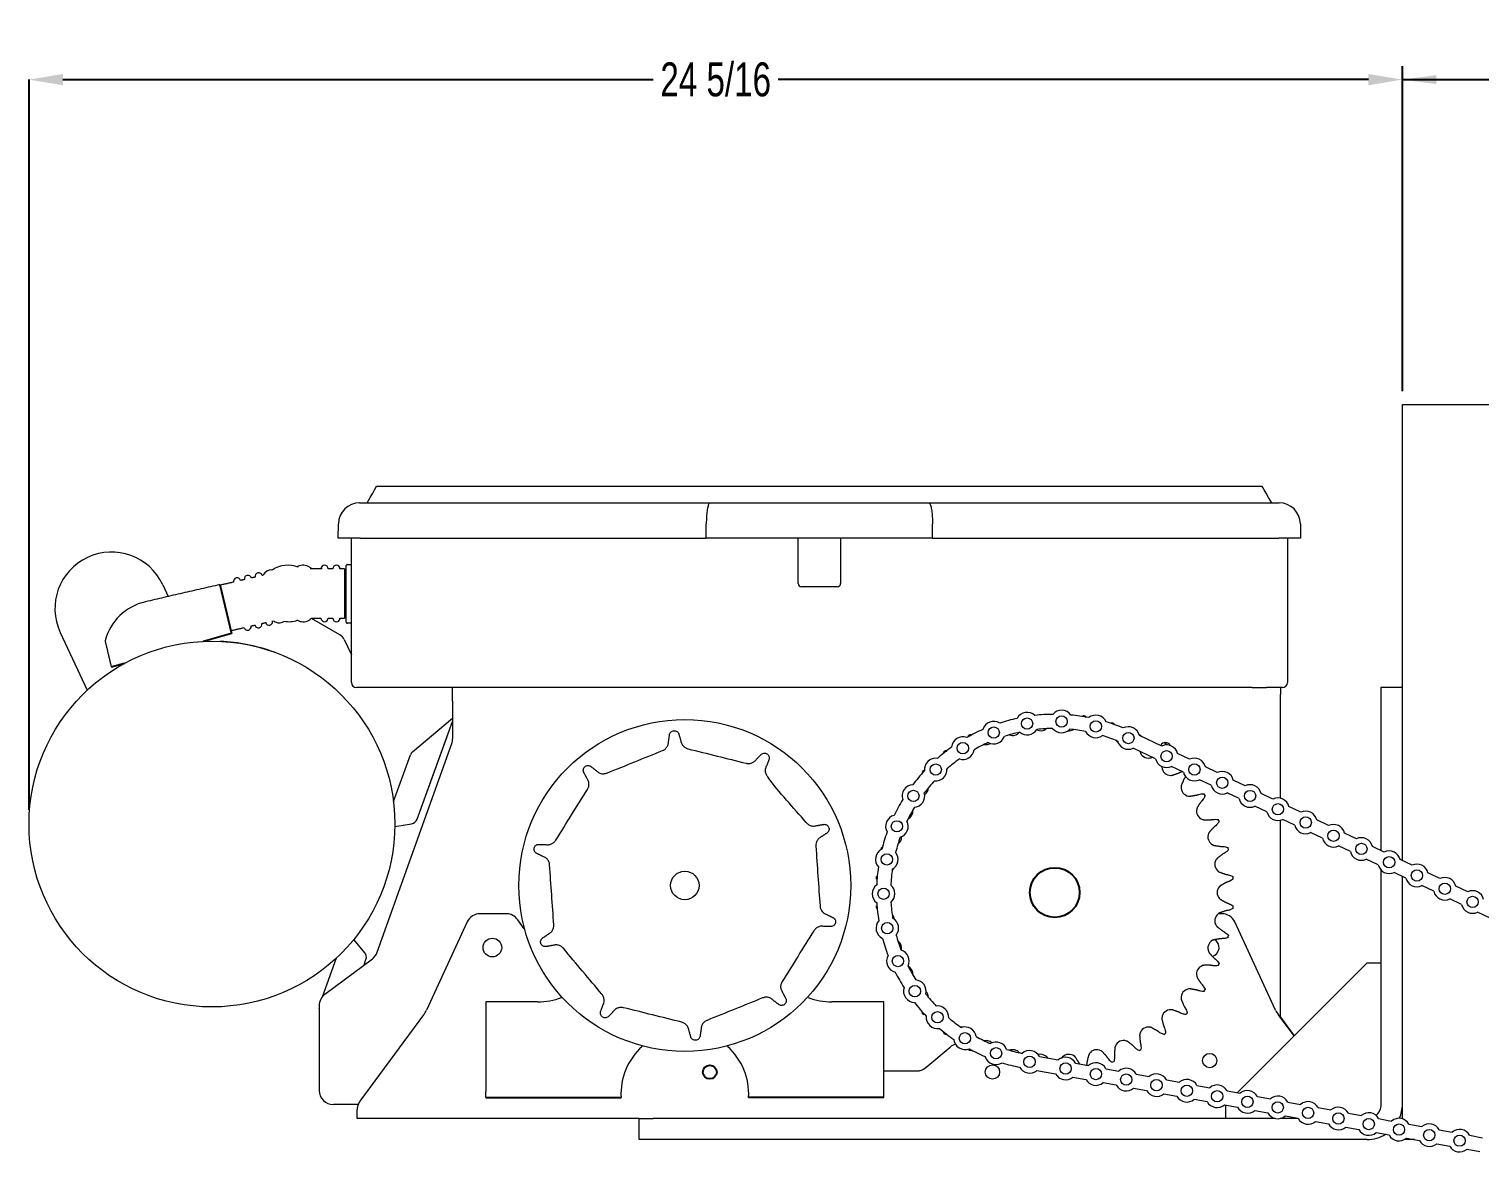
# Model space of a CAD drawing. Header units: inches. Extents: x 1.9 to 22.3, y 10.8 to 20.9.
# Drawn here: x 10.9 to 17.32, y 15.95 to 20.92 of the extents above; entities that cross this region are included whole.
import ezdxf

# ---------------------------------------------------------------- set-up
doc = ezdxf.new("R2010")
doc.units = ezdxf.units.IN
doc.header["$MEASUREMENT"] = 0
doc.header["$PDSIZE"] = -1
doc.layers.add('DIM', color=1, linetype='Continuous')
doc.layers.add('SLD-0', color=7, linetype='Continuous', lineweight=15)
doc.styles.add('SLDTEXTSTYLE0', font='ARIAL.TTF', dxfattribs={"width": 0.7})
doc.dimstyles.new('SLDDIMSTYLE0', dxfattribs={"dimtxt": 0.15, "dimasz": 0.15, "dimexe": 0, "dimexo": 0.0625, "dimgap": 0.0375, "dimtad": 0, "dimtih": 1, "dimtoh": 1, "dimdec": 3, "dimlfac": 4, "dimrnd": 1e-09, "dimzin": 12, "dimdsep": 46, "dimtxsty": 'SLDTEXTSTYLE0', "dimsah": 1, "dimcen": 0.09, "dimadec": 0, "dimazin": 0, "dimtfac": 1, "dimtdec": 3, "dimtofl": 0, "dimtmove": 0, "dimatfit": 3, "dimfxl": 0, "dimtolj": 1, "dimtzin": 12, "dimarcsym": 0})
doc.dimstyles.new('SLDDIMSTYLE1', dxfattribs={"dimtxt": 0.15, "dimasz": 0.15, "dimexe": 0, "dimexo": 0.0625, "dimgap": 0.0375, "dimtad": 0, "dimtih": 1, "dimtoh": 1, "dimdec": 1, "dimlfac": 4, "dimrnd": 1e-09, "dimzin": 12, "dimdsep": 46, "dimtxsty": 'SLDTEXTSTYLE0', "dimsah": 1, "dimcen": 0.09, "dimadec": 0, "dimazin": 0, "dimtfac": 1, "dimtdec": 1, "dimtofl": 0, "dimtmove": 0, "dimatfit": 3, "dimfxl": 0, "dimtolj": 1, "dimtzin": 12, "dimarcsym": 0})

# ---------------------------------------------------------------- blocks, each defined once
blk = doc.blocks.new('*D7')
at = {"layer": 'DIM'}
for p, q in [((16.9733, 19.3148), (16.9733, 20.7523)), ((18.2858, 19.3773), (18.2858, 20.7523)), ((16.9733, 20.6923), (17.4508, 20.6923)), ((18.2858, 20.6923), (17.8082, 20.6923))]:
    blk.add_line(p, q, dxfattribs=at)
for points in [[(16.9733, 20.6923), (17.1233, 20.6723), (17.1233, 20.7123)], [(18.2858, 20.6923), (18.1358, 20.7123), (18.1358, 20.6723)]]:
    blk.add_solid(points, dxfattribs=at)
at = {"layer": 'DIM', "insert": (17.5133, 20.769), "char_height": 0.15, "attachment_point": 1, "style": 'SLDTEXTSTYLE0'}
blk.add_mtext('"B"', dxfattribs=at)
blk = doc.blocks.new('*D27')
at = {"color": 0, "linetype": 'ByBlock', "lineweight": -2}
for p, q in [((10.9008, 17.4628), (10.9008, 20.6923)), ((11.0508, 20.6923), (13.6604, 20.6923)), ((16.8233, 20.6923), (14.2137, 20.6923)), ((16.9733, 19.3173), (16.9733, 20.6923))]:
    blk.add_line(p, q, dxfattribs=at)
at = {"color": 0, "linetype": 'ByBlock'}
for points in [[(10.9008, 20.6923), (11.0508, 20.7173), (11.0508, 20.6673)], [(16.9733, 20.6923), (16.8233, 20.7173), (16.8233, 20.6673)]]:
    blk.add_solid(points, dxfattribs=at)
at = {"layer": 'DEFPOINTS', "color": 0, "linetype": 'ByBlock'}
for p in [(16.9733, 19.2548), (10.9008, 17.4003)]:
    blk.add_point(p, dxfattribs=at)
at = {"color": 0, "linetype": 'ByBlock', "insert": (13.937, 20.6923), "char_height": 0.15, "attachment_point": 5, "style": 'SLDTEXTSTYLE0'}
blk.add_mtext('24 5/16', dxfattribs=at)

msp = doc.modelspace()

# ---------------------------------------------------------------- linework, layer by layer
at = {"color": 7, "linetype": 'Continuous', "lineweight": 15}
for p, q in [((16.973263, 19.254802), (17.128263, 19.254802)), ((16.973263, 17.238102), (16.973263, 19.254802)), ((17.128263, 19.254802), (18.660763, 19.254802)), ((12.362691, 18.820447), (12.364313, 18.820447)), ((12.364313, 18.820447), (13.911628, 18.820447)), ((13.911628, 18.820447), (14.879499, 18.820447)), ((14.879499, 18.820447), (16.426813, 18.820447)), ((16.426813, 18.820447), (16.428435, 18.820447)), ((12.267835, 18.664197), (12.268955, 18.728334)), ((16.522171, 18.728334), (16.523291, 18.664197)), ((12.364313, 18.664197), (12.267835, 18.664197)), ((12.326238, 18.031002), (12.326238, 18.664197)), ((12.364313, 18.664197), (13.895096, 18.664197)), ((14.896031, 18.664197), (13.895096, 18.664197)), ((14.301813, 18.46444), (14.301813, 18.664197)), ((14.489313, 18.664197), (14.489313, 18.46444)), ((14.896031, 18.664197), (16.426813, 18.664197)), ((16.523291, 18.664197), (16.426813, 18.664197)), ((16.464888, 18.664197), (16.464888, 18.031002)), ((12.303738, 18.293032), (12.303738, 18.543315)), ((12.308738, 18.547938), (12.326238, 18.547938)), ((12.196238, 18.529177), (12.144141, 18.529177)), ((12.296238, 18.529177), (12.296238, 18.310427)), ((11.491815, 18.458675), (11.51616, 18.406468)), ((11.491815, 18.458675), (11.51616, 18.406468)), ((14.474313, 18.44944), (14.316813, 18.44944)), ((12.148346, 18.310427), (12.191767, 18.310697)), ((12.275743, 18.236874), (12.149377, 18.309832)), ((12.326238, 18.288157), (12.308738, 18.288157)), ((11.038662, 18.247366), (11.157886, 17.991688)), ((11.038662, 18.247366), (11.157886, 17.991688)), ((12.294839, 18.216034), (12.326238, 18.1487)), ((12.326238, 18.026002), (12.326238, 18.031002)), ((16.464888, 18.031002), (16.464888, 18.026002)), ((16.308863, 18.003552), (12.348688, 18.003552)), ((12.773863, 17.943652), (12.773863, 18.003552)), ((16.308863, 18.003552), (16.372312, 18.003552)), ((16.442438, 18.003552), (16.372312, 18.003552)), ((16.433863, 18.003552), (16.433863, 17.973652)), ((16.433863, 17.943652), (16.433863, 17.973652)), ((16.879513, 18.004802), (16.973263, 18.004802)), ((16.879513, 17.942302), (16.879513, 18.004802)), ((12.773863, 17.943652), (12.773863, 17.79137)), ((16.433863, 17.514438), (16.433863, 17.943652)), ((16.879513, 17.282754), (16.879513, 17.942302)), ((12.596351, 17.719443), (12.773863, 17.868394)), ((12.616608, 17.421865), (12.773863, 17.85392)), ((12.596351, 17.719443), (12.717342, 17.820967)), ((12.616608, 17.421865), (12.749383, 17.786661)), ((12.773863, 17.79137), (12.773863, 17.776899)), ((15.90892, 17.745035), (15.810238, 17.792036)), ((12.440189, 16.833728), (12.770208, 17.755839)), ((15.882045, 17.688609), (15.783363, 17.735609)), ((16.03193, 17.686447), (15.979397, 17.711468)), ((12.512075, 17.500139), (12.587072, 17.706192)), ((12.512075, 17.500139), (12.587072, 17.706192)), ((16.005055, 17.63002), (15.952522, 17.655041)), ((16.15494, 17.627859), (16.102407, 17.65288)), ((16.128065, 17.571432), (16.075532, 17.596453)), ((16.27795, 17.569271), (16.225417, 17.594292)), ((16.251075, 17.512844), (16.198542, 17.537865)), ((16.400961, 17.510683), (16.348427, 17.535704)), ((16.374085, 17.454256), (16.321552, 17.479277)), ((16.523971, 17.452095), (16.471437, 17.477116)), ((12.518183, 17.388644), (12.592669, 17.401778)), ((12.518183, 17.388644), (12.592669, 17.401778)), ((16.433863, 16.544698), (16.433863, 17.416934)), ((16.497095, 17.395668), (16.444562, 17.420689)), ((16.646981, 17.393506), (16.594447, 17.418527)), ((16.620106, 17.33708), (16.567572, 17.362101)), ((16.769991, 17.334918), (16.717458, 17.359939)), ((16.743116, 17.278492), (16.690582, 17.303513)), ((16.893001, 17.27633), (16.840468, 17.301351)), ((16.866126, 17.219904), (16.813592, 17.244924)), ((16.879513, 16.161052), (16.879513, 17.195911)), ((17.016011, 17.217742), (16.963478, 17.242763)), ((16.989136, 17.161315), (16.936603, 17.186336)), ((16.973263, 16.096804), (16.973263, 17.168875)), ((17.139021, 17.159154), (17.086488, 17.184175)), ((17.112146, 17.102727), (17.059613, 17.127748)), ((17.235156, 17.044139), (17.182623, 17.06916)), ((17.262032, 17.100566), (17.209498, 17.125587)), ((13.01044, 17.003552), (12.895408, 17.003552)), ((16.175543, 17.003552), (16.159966, 17.003552)), ((17.358166, 16.985551), (17.305633, 17.010572)), ((12.838695, 16.967316), (12.658212, 16.577589)), ((13.08948, 16.937138), (13.061637, 16.976901)), ((16.412739, 16.577589), (16.232257, 16.967316)), ((12.385078, 16.831425), (12.336459, 16.889365)), ((12.385078, 16.831425), (12.336459, 16.889365)), ((12.19778, 16.636621), (12.260114, 16.807881)), ((12.19778, 16.636621), (12.260114, 16.807881)), ((12.208863, 16.647302), (12.418844, 16.804788)), ((12.381935, 16.777106), (12.390504, 16.800649)), ((12.381935, 16.777106), (12.390504, 16.800649)), ((16.817013, 16.786052), (16.242851, 16.21189)), ((16.817013, 16.786052), (16.879513, 16.786052)), ((14.876662, 16.641226), (14.872571, 16.640229)), ((14.872984, 16.63972), (14.877004, 16.639595)), ((12.183863, 16.584826), (12.183707, 16.585713)), ((12.183863, 16.584826), (12.183707, 16.585713)), ((12.183863, 16.597302), (12.183863, 16.222302)), ((12.645313, 16.555827), (12.363961, 16.175109)), ((12.920412, 16.613552), (12.920412, 16.248052)), ((13.150412, 16.613552), (12.920412, 16.613552)), ((14.680411, 16.613552), (14.450411, 16.613552)), ((14.680411, 16.248052), (14.680411, 16.613552)), ((16.49412, 16.463159), (16.425638, 16.555827)), ((16.433863, 16.545476), (16.494451, 16.46349)), ((14.865402, 16.323174), (14.97356, 16.41393)), ((15.368938, 16.371937), (15.45131, 16.356851)), ((14.680411, 16.308552), (14.825227, 16.308552)), ((14.840113, 16.312302), (14.840042, 16.310196)), ((15.357016, 16.31058), (15.440051, 16.295374)), ((15.528095, 16.342789), (15.585331, 16.332307)), ((15.662116, 16.318245), (15.719352, 16.307763)), ((12.920412, 16.248052), (12.920412, 16.218052)), ((14.680411, 16.218052), (14.680411, 16.248052)), ((15.516837, 16.281311), (15.574072, 16.270829)), ((15.650858, 16.256767), (15.708093, 16.246285)), ((15.784879, 16.232223), (15.842114, 16.221741)), ((15.796137, 16.2937), (15.853373, 16.283218)), ((15.930158, 16.269156), (15.987394, 16.258674)), ((16.06418, 16.244612), (16.121415, 16.23413)), ((12.920412, 16.191052), (12.920412, 16.218052)), ((14.680411, 16.191052), (14.680411, 16.218052)), ((15.918899, 16.207678), (15.976135, 16.197196)), ((16.052921, 16.183134), (16.110156, 16.172652)), ((16.198201, 16.220067), (16.255436, 16.209585)), ((16.332222, 16.195523), (16.389457, 16.185041)), ((16.466243, 16.170979), (16.523478, 16.160497)), ((12.355665, 16.159802), (12.246363, 16.159802)), ((12.351725, 16.098552), (12.351725, 16.137964)), ((16.186942, 16.15859), (16.244177, 16.148108)), ((16.192013, 16.098552), (16.192013, 16.157661)), ((16.320963, 16.134045), (16.378198, 16.123563)), ((16.454984, 16.109501), (16.512219, 16.099019)), ((16.600264, 16.146434), (16.657499, 16.135952)), ((16.734285, 16.12189), (16.79152, 16.111408)), ((13.598263, 16.098552), (12.351725, 16.098552)), ((13.598263, 16.004802), (13.598263, 16.098552)), ((13.598263, 16.098552), (13.660763, 16.098552)), ((16.410975, 16.098552), (13.660763, 16.098552)), ((16.512474, 16.098552), (16.433466, 16.098552)), ((16.589005, 16.084957), (16.64624, 16.074475)), ((16.723026, 16.060413), (16.780261, 16.049931)), ((16.868306, 16.097346), (16.925541, 16.086864)), ((17.002327, 16.072801), (17.059563, 16.062319)), ((17.136348, 16.048257), (17.193584, 16.037775)), ((13.660763, 16.004802), (13.598263, 16.004802)), ((16.817013, 16.004802), (13.660763, 16.004802)), ((16.857047, 16.035868), (16.914282, 16.025386)), ((17.02668, 16.004802), (16.981505, 16.004802)), ((16.991068, 16.011324), (17.048304, 16.000842)), ((17.125089, 15.98678), (17.182325, 15.976298)), ((17.270369, 16.023713), (17.327605, 16.013231)), ((17.25911, 15.962235), (17.316346, 15.951753))]:
    msp.add_line(p, q, dxfattribs=at)
for p, q in [((11.744191, 18.459113), (11.796022, 18.242727)), ((11.796022, 18.242727), (11.67224, 18.208155)), ((11.322765, 18.110546), (11.264516, 18.094277)), ((12.920412, 16.191052), (13.51831, 16.191052)), ((14.680411, 16.191052), (14.082513, 16.191052))]:
    msp.add_line(p, q)
at = {"color": 7, "linetype": 'Continuous', "lineweight": 15, "flags": 128}
for points in [[(12.395563, 18.820447), (12.409497, 18.844582), (12.420657, 18.863912), (12.429036, 18.878423), (12.434624, 18.888104), (12.43742, 18.892945), (12.437769, 18.893551)], [(16.395563, 18.820447), (16.381629, 18.844582), (16.370469, 18.863912), (16.362091, 18.878423), (16.356502, 18.888104), (16.353706, 18.892945), (16.353357, 18.893551)], [(11.934721, 18.50001), (11.934206, 18.499891), (11.931277, 18.499215)], [(11.976317, 18.523417), (11.974562, 18.523657), (11.963024, 18.522577), (11.95268, 18.518465), (11.943792, 18.511823), (11.936241, 18.502807), (11.934721, 18.50001)], [(11.981169, 18.298826), (11.989499, 18.294072), (12.00039, 18.290717), (12.011074, 18.290152), (12.022168, 18.292637), (12.030017, 18.29691)], [(15.933977, 17.749932), (15.928958, 17.753731), (15.9203, 17.760142)], [(14.959768, 17.640264), (14.961074, 17.644337), (14.961501, 17.646155)], [(13.022525, 17.002483), (13.018497, 17.003103), (13.011015, 17.003552)], [(15.028845, 16.50193), (15.022432, 16.50251), (15.020566, 16.502478)]]:
    msp.add_lwpolyline(points, dxfattribs=at)
at = {"color": 7, "linetype": 'Continuous', "lineweight": 15}
for centre, radius in [((13.800412, 17.128552), 0.733708), ((15.313844, 17.84421), 0.025), ((15.466373, 17.853547), 0.025), ((15.617668, 17.832053), 0.025), ((15.1663, 17.804425), 0.025), ((15.761562, 17.780606), 0.025), ((15.029755, 17.735812), 0.025), ((15.930721, 17.700038), 0.025), ((14.909776, 17.641169), 0.025), ((16.053731, 17.64145), 0.025), ((16.176741, 17.582862), 0.025), ((14.811255, 17.524354), 0.025), ((16.299751, 17.524274), 0.025), ((16.422761, 17.465686), 0.025), ((14.738206, 17.39013), 0.025), ((16.545771, 17.407098), 0.025), ((16.668782, 17.34851), 0.025), ((14.69361, 17.243968), 0.025), ((16.791792, 17.289921), 0.025), ((16.914802, 17.231333), 0.025), ((17.037812, 17.172745), 0.025), ((13.800412, 17.128552), 0.063), ((17.160822, 17.114157), 0.025), ((14.679283, 17.091827), 0.025), ((17.283832, 17.055569), 0.025), ((14.69581, 16.939909), 0.025), ((12.949538, 16.853877), 0.04125), ((14.742516, 16.794407), 0.025), ((14.817499, 16.661254), 0.025), ((14.9177, 16.545877), 0.025), ((15.039036, 16.452979), 0.025), ((15.176559, 16.386349), 0.025), ((15.324664, 16.348703), 0.025), ((16.121363, 16.354302), 0.031562), ((15.160763, 16.303552), 0.031563), ((15.484073, 16.319081), 0.025), ((15.618094, 16.294537), 0.025), ((15.752115, 16.269993), 0.025), ((15.886136, 16.245448), 0.025), ((16.020157, 16.220904), 0.025), ((16.154178, 16.19636), 0.025), ((16.288199, 16.171815), 0.025), ((16.422221, 16.147271), 0.025), ((16.556242, 16.122727), 0.025), ((16.690263, 16.098182), 0.025), ((16.824284, 16.073638), 0.025), ((16.958305, 16.049094), 0.025), ((17.092326, 16.02455), 0.025), ((17.226347, 16.000005), 0.025)]:
    msp.add_circle(centre, radius, dxfattribs=at)
for centre, radius in [((15.436113, 17.097302), 0.109875), ((13.910763, 16.303552), 0.030554)]:
    msp.add_circle(centre, radius)
for centre, radius, start, end in [((12.362691, 18.726697), 0.09375, 90, 179), ((16.428435, 18.726697), 0.09375, 1, 90), ((11.265238, 18.35302), 0.25, 25, 205), ((11.265238, 18.35302), 0.25, 25, 205), ((12.046238, 18.419802), 0.125, 68.6805332, 124.0119486), ((12.207392, 18.529177), 0.015625, 0, 180), ((12.259988, 18.529177), 0.015625, 0, 180), ((11.820674, 18.47368), 0.015625, 13, 193), ((11.868775, 18.484492), 0.015625, 13, 193), ((11.916098, 18.495508), 0.015625, 13, 193), ((14.316813, 18.46444), 0.015, 180, 270), ((14.474313, 18.46444), 0.015, 270, 0), ((11.46947, 18.148735), 0.240625, 103, 165.0207699), ((11.915222, 18.28361), 0.015625, 193, 13), ((11.962545, 18.294625), 0.015625, 193, 13), ((12.050014, 18.401774), 0.106754, 258.3768435, 290.343436), ((12.207392, 18.310697), 0.015625, 180, 0), ((12.259988, 18.310427), 0.015625, 180, 0), ((11.867121, 18.272496), 0.015625, 193, 13), ((12.252248, 18.196176), 0.046993, 24.9972048, 60.0024867), ((11.709516, 17.400264), 0.80875, 70, 87.3876842), ((12.348688, 18.026002), 0.02245, 180, 270), ((16.442438, 18.026002), 0.02245, 270, 0), ((15.466373, 17.853547), 0.05, 34.9282003, 140.4890317), ((15.1663, 17.804425), 0.05, 58.1046709, 163.6655023), ((15.436113, 17.097302), 0.7881, 102.1927649, 107.9891729), ((15.313844, 17.84421), 0.05, 46.5164356, 152.077267), ((15.436113, 17.097302), 0.7881, 90.6045296, 96.4009376), ((15.436113, 17.097302), 0.7881, 79.0162943, 84.8127023), ((15.436113, 17.097302), 0.791763, 80.1844772, 80.8681543), ((15.617668, 17.832053), 0.05, 23.339965, 128.9007964), ((15.436113, 17.097302), 0.7881, 67.4280591, 73.224467), ((15.436113, 17.097302), 0.791763, 70.710793, 71.3944701), ((12.711363, 17.776899), 0.0625, 340.3079788, 0), ((15.029755, 17.735812), 0.05, 69.6929062, 175.2537376), ((15.436113, 17.097302), 0.7881, 113.7810002, 119.5774082), ((15.436113, 17.097302), 0.791763, 118.0792141, 118.7628912), ((15.1663, 17.804425), 0.05, 241.0604091, 340.7097641), ((15.436113, 17.097302), 0.7256, 102.3149373, 107.8670005), ((15.250318, 17.830991), 0.038816, 248.7035503, 319.7175023), ((15.313844, 17.84421), 0.05, 229.4721738, 329.1215288), ((15.373613, 17.851565), 0.038816, 242.7353322, 310.2438181), ((15.436113, 17.097302), 0.7256, 90.726702, 96.2787652), ((15.466373, 17.853547), 0.05, 217.8839385, 317.5332935), ((15.498613, 17.851565), 0.038816, 265.3385121, 300.7701339), ((15.436113, 17.097302), 0.7256, 79.1384667, 84.6905299), ((15.617668, 17.832053), 0.05, 206.2957032, 305.9450582), ((15.436113, 17.097302), 0.7256, 67.5502315, 73.1022946), ((15.761562, 17.780606), 0.05, 13.2143328, 117.3125611), ((15.436113, 17.097302), 0.791763, 61.2371088, 61.9207859), ((12.616438, 17.695504), 0.03125, 130, 160), ((12.616438, 17.695504), 0.03125, 130, 160), ((15.436113, 17.097302), 0.7881, 125.3692355, 131.1656435), ((15.436113, 17.097302), 0.791763, 127.5528983, 128.2365754), ((15.029755, 17.735812), 0.05, 252.6486444, 352.2979994), ((15.436113, 17.097302), 0.7256, 113.9031726, 119.4552358), ((15.132091, 17.790403), 0.038816, 258.1772345, 299.766831), ((15.740135, 17.790403), 0.038816, 210.8088135, 231.5667588), ((15.761562, 17.780606), 0.05, 194.7074679, 295.8499579), ((15.85007, 17.73091), 0.038816, 193.1737901, 280.5104204), ((15.926277, 17.737157), 0.02375, 24.4778727, 155.3776772), ((15.930721, 17.700038), 0.05, 13.2143328, 115.8499579), ((14.909776, 17.641169), 0.05, 81.2811414, 186.8419729), ((14.909776, 17.641169), 0.05, 264.2368797, 3.8862346), ((15.436113, 17.097302), 0.7256, 125.4914079, 131.0434711), ((15.930721, 17.700038), 0.05, 193.2143328, 295.8499579), ((15.948712, 17.654133), 0.038816, 183.7001059, 271.0367362), ((16.053731, 17.64145), 0.05, 13.2143328, 115.8499579), ((15.436113, 17.097302), 0.7881, 136.9574708, 142.7538788), ((15.436113, 17.097302), 0.791763, 137.0265825, 137.7102596), ((15.436113, 17.097302), 0.7256, 137.0796432, 142.6317064), ((16.053731, 17.64145), 0.05, 193.2143328, 295.8499579), ((16.176741, 17.582862), 0.05, 13.2143328, 115.8499579), ((14.811255, 17.524354), 0.05, 92.8693767, 198.4302082), ((14.811255, 17.524354), 0.05, 275.825115, 15.4744699), ((14.838854, 17.562168), 0.038816, 304.6238612, 357.6122392), ((16.033372, 17.562168), 0.038816, 174.2264217, 261.563052), ((15.436113, 17.097302), 0.791763, 32.8160562, 33.4997333), ((16.176741, 17.582862), 0.05, 193.2143328, 295.8499579), ((16.299751, 17.524274), 0.05, 13.2143328, 115.8499579), ((16.422761, 17.465686), 0.05, 13.2143328, 115.8499579), ((15.436113, 17.097302), 0.7881, 148.5457061, 154.3421141), ((15.436113, 17.097302), 0.7256, 148.6678785, 154.2199417), ((14.770485, 17.457522), 0.038816, 296.0719713, 7.0859234), ((16.101741, 17.457522), 0.038816, 164.7527375, 252.0893678), ((16.299751, 17.524274), 0.05, 193.2143328, 295.8499579), ((16.422761, 17.465686), 0.05, 193.2143328, 295.8499579), ((16.545771, 17.407098), 0.05, 13.2143328, 115.8499579), ((12.587243, 17.432554), 0.03125, 280, 340), ((12.587243, 17.432554), 0.03125, 280, 340), ((14.738206, 17.39013), 0.05, 104.457612, 210.0184434), ((14.738206, 17.39013), 0.05, 287.4133503, 27.0627052), ((15.436113, 17.097302), 0.791763, 23.342372, 24.0260491), ((16.545771, 17.407098), 0.05, 193.2143328, 295.8499579), ((16.668782, 17.34851), 0.05, 13.2143328, 115.8499579), ((15.436113, 17.097302), 0.7881, 160.1339414, 165.9303494), ((15.436113, 17.097302), 0.7256, 160.2561138, 165.808177), ((14.720273, 17.34305), 0.038816, 305.5456556, 2.41266), ((16.151953, 17.34305), 0.038816, 155.2790533, 242.6156836), ((16.668782, 17.34851), 0.05, 193.2143328, 295.8499579), ((16.791792, 17.289921), 0.05, 13.2143328, 115.8499579), ((14.69361, 17.243968), 0.05, 116.0458473, 221.6066787), ((15.436113, 17.097302), 0.791763, 165.4476351, 166.1313122), ((14.69361, 17.243968), 0.05, 299.0015855, 38.6509405), ((15.436113, 17.097302), 0.791763, 13.8686878, 14.5523649), ((16.791792, 17.289921), 0.05, 193.2143328, 295.8499579), ((16.914802, 17.231333), 0.05, 13.2143328, 115.8499579), ((15.436113, 17.097302), 0.7881, 171.7221767, 177.5185847), ((15.436113, 17.097302), 0.7256, 171.8443491, 177.3964123), ((14.689588, 17.221875), 0.038816, 315.0193398, 333.3908726), ((16.182639, 17.221875), 0.038816, 145.8053691, 233.1419994), ((16.914802, 17.231333), 0.05, 193.2143328, 295.8499579), ((17.037812, 17.172745), 0.05, 13.2143328, 115.8499579), ((14.679283, 17.091827), 0.05, 127.6340826, 233.194914), ((15.436113, 17.097302), 0.791763, 174.9213194, 175.6049964), ((14.679283, 17.091827), 0.05, 310.5898208, 50.2391758), ((15.436113, 17.097302), 0.791763, 4.3950036, 5.0786806), ((17.037812, 17.172745), 0.05, 193.2143328, 295.8499579), ((17.160822, 17.114157), 0.05, 13.2143328, 115.8499579), ((16.192961, 17.097302), 0.038816, 136.3316848, 223.6683152), ((17.160822, 17.114157), 0.05, 193.2143328, 295.8499579), ((17.283832, 17.055569), 0.05, 13.2143328, 115.8499579), ((12.895408, 16.941052), 0.0625, 90, 155.1511188), ((13.01044, 16.941052), 0.0625, 35, 90), ((15.436113, 17.097302), 0.791763, 184.3950036, 185.0786806), ((15.436113, 17.097302), 0.7881, 183.310412, 189.10682), ((15.436113, 17.097302), 0.7256, 183.4325844, 188.9846476), ((16.182639, 16.972729), 0.038816, 126.8580006, 214.1946309), ((16.175543, 16.941052), 0.0625, 24.8488812, 90), ((15.436113, 17.097302), 0.791763, 354.9213194, 355.6049964), ((17.283832, 17.055569), 0.05, 193.2143328, 295.8499579), ((14.69581, 16.939909), 0.05, 139.2223179, 244.7831493), ((14.689588, 16.972729), 0.038816, 8.0252402, 44.9806602), ((14.69581, 16.939909), 0.05, 322.1780561, 61.8274111), ((15.436113, 17.097302), 0.7881, 194.8986473, 200.6950553), ((15.436113, 17.097302), 0.7256, 195.0208197, 200.5728829), ((14.720273, 16.851554), 0.038816, 345.7276165, 54.4543444), ((16.151953, 16.851554), 0.038816, 117.3843164, 204.7209467), ((16.121413, 16.853877), 0.04125, 287.3346344, 59.5534958), ((15.436113, 17.097302), 0.791763, 345.4476351, 346.1313122), ((12.361139, 16.811337), 0.03125, 340, 40), ((12.361139, 16.811337), 0.03125, 340, 40), ((12.381344, 16.854788), 0.0625, 306.8698976, 340.3079788), ((14.742516, 16.794407), 0.05, 150.8105532, 256.3713846), ((14.742516, 16.794407), 0.05, 333.7662914, 73.4156464), ((15.436113, 17.097302), 0.7881, 206.4868826, 212.2832905), ((15.436113, 17.097302), 0.7256, 206.609055, 212.1611181), ((14.770485, 16.737082), 0.038816, 352.9140766, 63.9280287), ((16.101741, 16.737082), 0.038816, 107.9106322, 195.2472625), ((15.436113, 17.097302), 0.791763, 335.9739509, 336.657628), ((14.817499, 16.661254), 0.05, 345.3545267, 85.0038817), ((12.246363, 16.597302), 0.0625, 126.8698976, 180), ((13.150412, 16.896052), 0.2825, 270, 291.7826277), ((14.450412, 16.896052), 0.2825, 248.2173723, 270), ((14.817499, 16.661254), 0.05, 162.3987885, 267.9596199), ((15.436113, 17.097302), 0.7256, 218.1972903, 223.7493534), ((14.838854, 16.632436), 0.038816, 2.3877608, 42.5842674), ((16.033372, 16.632436), 0.038816, 98.436948, 185.7735783), ((15.436113, 17.097302), 0.791763, 326.5002667, 327.1839438), ((12.214482, 16.591139), 0.03125, 168.4648228, 190), ((12.214482, 16.591139), 0.03125, 168.4648228, 190), ((12.544785, 16.630117), 0.125, 323.5355077, 335.1511188), ((15.436113, 17.097302), 0.7881, 218.0751179, 223.8715258), ((15.436113, 17.097302), 0.791763, 222.2897404, 222.9734175), ((14.9177, 16.545877), 0.05, 356.942762, 96.592117), ((15.948712, 16.540471), 0.038816, 88.9632638, 176.2998941), ((15.436113, 17.097302), 0.791763, 317.0265825, 317.7102596), ((16.526167, 16.630117), 0.125, 204.8488812, 216.4644923), ((14.9177, 16.545877), 0.05, 173.9870238, 279.5478552), ((15.436113, 17.097302), 0.7881, 229.6633532, 235.4597611), ((15.436113, 17.097302), 0.7256, 229.7855256, 235.3375887), ((15.039036, 16.452979), 0.05, 8.5309973, 108.1803523), ((15.85007, 16.463694), 0.038816, 79.4895796, 166.8262099), ((15.436113, 17.097302), 0.791763, 231.7634246, 232.4471017), ((15.013734, 16.366052), 0.0625, 105.7182764, 130), ((15.039036, 16.452979), 0.05, 185.5752591, 291.1360905), ((15.436113, 17.097302), 0.7256, 241.3737609, 246.925824), ((15.132091, 16.404201), 0.038816, 47.6265541, 101.8227655), ((15.176559, 16.386349), 0.05, 20.1192326, 119.7685876), ((15.740135, 16.404201), 0.038816, 70.0158954, 157.3525257), ((15.436113, 17.097302), 0.791763, 307.5528983, 308.2365754), ((13.800412, 16.206052), 0.2825, 131.7674948, 183.0436857), ((13.800412, 16.206052), 0.2825, 356.9563143, 48.2325052), ((15.436113, 17.097302), 0.791763, 241.2371088, 241.9207859), ((15.436113, 17.097302), 0.7881, 241.2515885, 247.0479964), ((15.176559, 16.386349), 0.05, 197.1634944, 302.7243258), ((15.436113, 17.097302), 0.7256, 252.9619962, 258.5140593), ((15.250318, 16.363614), 0.038816, 40.2824977, 111.2964497), ((15.324664, 16.348703), 0.05, 27.6894337, 131.3568229), ((15.373613, 16.343039), 0.038816, 41.5948427, 105.4293404), ((15.484073, 16.319081), 0.05, 28.304173, 130.9397981), ((15.498613, 16.343039), 0.038816, 51.068527, 138.4051573), ((15.621908, 16.363614), 0.038816, 60.5422112, 147.8788415), ((15.436113, 17.097302), 0.791763, 298.0792141, 298.7628912), ((14.825227, 16.371052), 0.0625, 270, 310), ((15.436113, 17.097302), 0.7881, 252.8398238, 258.6362317), ((15.324664, 16.348703), 0.05, 208.7517297, 310.3197318), ((15.618094, 16.294537), 0.05, 28.304173, 130.9397981), ((15.436113, 17.097302), 0.791763, 288.6055299, 289.289207), ((15.752115, 16.269993), 0.05, 28.304173, 130.9397981), ((15.484073, 16.319081), 0.05, 208.304173, 310.9397981), ((15.618094, 16.294537), 0.05, 208.304173, 310.9397981), ((15.752115, 16.269993), 0.05, 208.304173, 310.9397981), ((15.886136, 16.245448), 0.05, 28.304173, 130.9397981), ((16.020157, 16.220904), 0.05, 28.304173, 130.9397981), ((16.154178, 16.19636), 0.05, 28.304173, 130.9397981), ((12.246363, 16.222302), 0.0625, 180, 270), ((12.414226, 16.137964), 0.0625, 143.5355077, 160.7672116), ((15.886136, 16.245448), 0.05, 208.304173, 310.9397981), ((16.020157, 16.220904), 0.05, 208.304173, 310.9397981), ((16.154178, 16.19636), 0.05, 208.304173, 310.9397981), ((16.288199, 16.171815), 0.05, 28.304173, 130.9397981), ((16.422221, 16.147271), 0.05, 28.304173, 130.9397981), ((16.556242, 16.122727), 0.05, 28.304173, 130.9397981), ((16.288199, 16.171815), 0.05, 208.304173, 310.9397981), ((16.422221, 16.147271), 0.05, 208.304173, 310.9397981), ((16.690263, 16.098182), 0.05, 28.304173, 130.9397981), ((16.824284, 16.073638), 0.05, 28.304173, 130.9397981), ((16.817013, 16.161052), 0.0625, 308.6577757, 360), ((16.817013, 16.161052), 0.15625, 336.6202954, 0), ((16.556242, 16.122727), 0.05, 208.304173, 310.9397981), ((16.690263, 16.098182), 0.05, 208.304173, 310.9397981), ((16.824284, 16.073638), 0.05, 208.304173, 310.9397981), ((16.958305, 16.049094), 0.05, 28.304173, 130.9397981), ((17.092326, 16.02455), 0.05, 28.304173, 130.9397981), ((17.226347, 16.000005), 0.05, 28.304173, 130.9397981), ((16.817013, 16.161052), 0.15625, 270, 301.727239), ((16.958305, 16.049094), 0.05, 208.304173, 310.9397981), ((17.092326, 16.02455), 0.05, 208.304173, 310.9397981), ((17.226347, 16.000005), 0.05, 208.304173, 310.9397981)]:
    msp.add_arc(centre, radius, start, end, dxfattribs=at)
for points in [[(16.353357, 18.893551), (12.437769, 18.893551)], [(13.895096, 18.664197), (13.895287, 18.728334)], [(14.896031, 18.664197), (14.895839, 18.728334)], [(11.853489, 18.481256), (11.835898, 18.477195)], [(11.90083, 18.492186), (11.883933, 18.488285)], [(12.244363, 18.529177), (12.223017, 18.529177)], [(12.296238, 18.529177), (12.275613, 18.529177)], [(11.744191, 18.459113), (11.415341, 18.383193)], [(11.805449, 18.470165), (11.744869, 18.456179)], [(11.930449, 18.287116), (11.947342, 18.291016)], [(12.223014, 18.310427), (12.244363, 18.310427)], [(12.275613, 18.310427), (12.296238, 18.310427)], [(11.792991, 18.255381), (11.851897, 18.268981)], [(11.882345, 18.27601), (11.9, 18.280086)], [(11.237021, 18.210929), (11.264516, 18.094277)], [(15.57109, 17.877475), (15.572866, 17.872869)], [(15.697661, 17.844618), (15.698758, 17.839284)], [(13.728702, 17.765002), (13.733456, 17.798078)], [(13.773069, 17.800861), (13.782401, 17.768775)], [(15.063437, 17.795873), (15.067933, 17.793169)], [(15.817098, 17.791376), (15.817198, 17.788721)], [(14.116493, 17.6856), (14.13978, 17.709565)], [(14.953539, 17.725004), (14.958499, 17.723046)], [(13.383117, 17.65639), (13.409527, 17.635917)], [(14.173464, 17.688534), (14.162155, 17.65709)], [(15.85715, 17.692745), (15.863513, 17.694496)], [(15.863513, 17.694496), (15.866395, 17.696062)], [(13.368302, 17.601301), (13.352706, 17.630854)], [(14.856804, 17.637014), (14.860096, 17.636311)], [(15.949415, 17.615323), (15.955979, 17.616003)], [(15.955979, 17.616003), (15.983153, 17.625388)], [(15.983153, 17.625388), (15.99282, 17.630381)], [(15.99282, 17.630381), (15.999781, 17.632532)], [(16.007569, 17.598864), (15.995973, 17.572558)], [(16.013344, 17.608086), (16.007569, 17.598864)], [(16.015041, 17.611311), (16.013344, 17.608086)], [(15.995973, 17.572558), (15.994753, 17.566072)], [(16.027677, 17.523771), (16.034264, 17.523362)], [(16.034264, 17.523362), (16.062612, 17.528146)], [(16.062612, 17.528146), (16.072969, 17.531479)], [(16.066561, 17.473926), (16.064291, 17.46773)], [(16.08233, 17.497965), (16.066561, 17.473926)], [(16.089543, 17.50611), (16.08233, 17.497965)], [(14.383552, 17.393425), (14.416478, 17.399125)], [(16.089803, 17.420587), (16.096233, 17.419098)], [(16.096233, 17.419098), (16.124981, 17.419151)], [(16.124981, 17.419151), (16.135746, 17.420735)], [(16.147919, 17.392984), (16.139463, 17.386136)], [(14.431366, 17.362312), (14.403734, 17.343521)], [(16.119953, 17.365021), (16.116694, 17.359283)], [(16.139463, 17.386136), (16.119953, 17.365021)], [(13.172953, 17.257026), (13.142964, 17.271768)], [(13.152558, 17.310302), (13.185958, 17.309263)], [(14.669751, 17.296244), (14.674307, 17.297581)], [(16.134099, 17.308584), (16.140196, 17.306057)], [(16.140196, 17.306057), (16.168561, 17.301378)], [(16.177411, 17.26643), (16.154692, 17.248813)], [(16.168561, 17.301378), (16.179439, 17.301168)], [(16.186878, 17.271792), (16.177411, 17.26643)], [(16.154692, 17.248813), (16.150532, 17.24369)], [(14.651008, 17.155374), (14.646679, 17.157976)], [(14.647459, 17.167392), (14.65232, 17.16931)], [(16.159355, 17.190817), (16.164953, 17.187322)], [(16.164953, 17.187322), (16.192161, 17.178037)], [(16.195138, 17.142109), (16.169829, 17.128473)], [(16.192161, 17.178037), (16.202857, 17.17604)], [(16.205359, 17.14584), (16.195138, 17.142109)], [(16.169829, 17.128473), (16.164883, 17.124104)], [(16.164883, 17.0705), (16.169829, 17.066131)], [(16.169829, 17.066131), (16.195138, 17.052495)], [(14.646679, 17.036628), (14.650714, 17.039054)], [(14.652206, 17.025339), (14.647459, 17.027212)], [(16.164953, 17.007282), (16.159355, 17.003787)], [(16.192161, 17.016567), (16.164953, 17.007282)], [(16.202857, 17.018564), (16.192161, 17.016567)], [(16.195138, 17.052495), (16.205359, 17.048764)], [(14.448265, 16.946802), (14.414866, 16.947841)], [(14.42787, 17.000078), (14.457859, 16.985336)], [(16.150532, 16.950914), (16.154692, 16.945791)], [(16.154692, 16.945791), (16.177411, 16.928175)], [(13.169457, 16.894792), (13.197088, 16.913583)], [(16.140196, 16.888547), (16.134099, 16.88602)], [(16.168561, 16.893227), (16.140196, 16.888547)], [(16.179439, 16.893436), (16.168561, 16.893227)], [(16.177411, 16.928175), (16.186878, 16.922812)], [(13.217272, 16.863679), (13.184345, 16.857979)], [(16.116694, 16.835321), (16.119953, 16.829583)], [(16.119953, 16.829583), (16.139463, 16.808468)], [(16.096233, 16.775506), (16.089803, 16.774017)], [(16.124981, 16.775453), (16.096233, 16.775506)], [(16.135746, 16.773869), (16.124981, 16.775453)], [(16.139463, 16.808468), (16.147919, 16.80162)], [(16.064291, 16.726874), (16.066561, 16.720678)], [(16.066561, 16.720678), (16.08233, 16.696639)], [(16.08233, 16.696639), (16.089543, 16.688494)], [(14.217706, 16.600714), (14.191296, 16.621187)], [(14.232521, 16.655803), (14.248117, 16.62625)], [(15.994753, 16.628532), (15.995973, 16.622046)], [(15.995973, 16.622046), (16.007569, 16.59574)], [(16.034264, 16.671242), (16.027677, 16.670833)], [(16.062612, 16.666459), (16.034264, 16.671242)], [(16.072969, 16.663125), (16.062612, 16.666459)], [(13.427359, 16.56857), (13.438668, 16.600014)], [(13.48433, 16.571504), (13.461042, 16.547539)], [(14.850406, 16.564541), (14.85193, 16.56959)], [(15.955979, 16.578601), (15.949415, 16.579281)], [(15.983153, 16.569216), (15.955979, 16.578601)], [(15.99282, 16.564223), (15.983153, 16.569216)], [(16.007569, 16.59574), (16.013344, 16.586518)], [(13.827755, 16.456243), (13.818422, 16.488329)], [(13.872121, 16.492102), (13.867367, 16.459026)], [(15.863513, 16.500108), (15.85715, 16.501859)], [(15.888772, 16.486379), (15.863513, 16.500108)], [(15.909977, 16.542976), (15.910112, 16.536378)], [(15.910112, 16.536378), (15.917221, 16.508522)], [(15.917221, 16.508522), (15.921399, 16.498476)], [(14.946083, 16.475402), (14.946761, 16.48067)], [(15.759389, 16.437906), (15.753401, 16.44068)], [(15.782043, 16.420206), (15.759389, 16.437906)], [(15.812275, 16.472541), (15.811323, 16.466011)], [(15.811323, 16.466011), (15.813749, 16.437365)], [(15.813749, 16.437365), (15.816216, 16.426767)], [(15.897485, 16.479863), (15.888772, 16.486379)], [(15.055128, 16.403228), (15.055026, 16.405967)], [(15.405271, 16.365283), (15.402642, 16.368808)], [(15.469584, 16.368808), (15.465638, 16.363518)], [(15.527767, 16.368666), (15.523005, 16.373234)], [(15.543447, 16.34457), (15.527767, 16.368666)], [(15.586013, 16.378385), (15.579007, 16.350504)], [(15.589034, 16.384253), (15.586013, 16.378385)], [(15.646447, 16.393689), (15.640998, 16.397412)], [(15.665879, 16.372503), (15.646447, 16.393689)], [(15.672005, 16.36351), (15.665879, 16.372503)], [(15.702298, 16.412863), (15.699977, 16.384208)], [(15.699977, 16.384208), (15.700666, 16.37335)], [(15.704312, 16.419148), (15.702298, 16.412863)], [(15.789565, 16.412345), (15.782043, 16.420206)], [(15.545764, 16.339553), (15.543447, 16.34457)], [(15.577899, 16.33968), (15.576263, 16.333967)], [(15.579007, 16.350504), (15.577899, 16.33968)]]:
    msp.add_open_spline(points, degree=1, dxfattribs=at)
for points, knots in [([(13.911628, 18.820447), (13.911609, 18.820447), (13.910411, 18.820439), (13.907354, 18.818529), (13.902812, 18.808015), (13.898705, 18.787087), (13.895903, 18.759568), (13.895493, 18.738746), (13.895287, 18.728334)], [0, 0, 0, 0, 0.00224224, 0.14161955, 0.35913699, 0.57367493, 0.78681297, 1, 1, 1, 1]), ([(14.879499, 18.820447), (14.879518, 18.820447), (14.880716, 18.820439), (14.883772, 18.818529), (14.888314, 18.808015), (14.892421, 18.787087), (14.895223, 18.759568), (14.895634, 18.738746), (14.895839, 18.728334)], [0, 0, 0, 0, 0.00224224, 0.14161955, 0.35913699, 0.57367493, 0.78681297, 1, 1, 1, 1]), ([(12.150385, 18.529177), (12.147051, 18.532176), (12.140089, 18.537369), (12.128413, 18.542772), (12.115928, 18.545264), (12.103254, 18.544362), (12.092955, 18.541426), (12.087387, 18.537911), (12.085441, 18.536683)], [0.57209624, 0.57209624, 0.57209624, 0.57209624, 0.649370592, 0.724601944, 0.804994276, 0.882493352, 0.958945317, 1, 1, 1, 1]), ([(12.308738, 18.547938), (12.308182, 18.547888), (12.307069, 18.547788), (12.305587, 18.547009), (12.304449, 18.545859), (12.30386, 18.544578), (12.30374, 18.5437), (12.303738, 18.543338), (12.303738, 18.543315)], [0, 0, 0, 0, 0.2108346, 0.4216392, 0.63372199, 0.84870839, 0.99035216, 1, 1, 1, 1]), ([(12.087111, 18.30169), (12.087377, 18.301503), (12.091094, 18.298897), (12.099522, 18.296226), (12.111892, 18.294208), (12.124519, 18.29574), (12.136413, 18.300176), (12.144848, 18.305671), (12.149341, 18.309487), (12.148346, 18.310427)], [0, 0, 0, 0, 0.005830398, 0.081387652, 0.161990742, 0.240048119, 0.317419262, 0.396158277, 0.420996641, 0.420996641, 0.420996641, 0.420996641]), ([(12.303738, 18.293032), (12.303738, 18.293007), (12.30374, 18.292625), (12.30386, 18.2917), (12.304449, 18.290349), (12.305587, 18.289137), (12.307069, 18.288315), (12.308182, 18.28821), (12.308738, 18.288157)], [0, 0, 0, 0, 0.00968106, 0.15133515, 0.36632149, 0.57840281, 0.78917393, 1, 1, 1, 1]), ([(15.558485, 17.874912), (15.559104, 17.875926), (15.560039, 17.877457), (15.561333, 17.878632), (15.561771, 17.87903)], [0, 0, 0, 0, 0.66173057, 1, 1, 1, 1]), ([(15.684884, 17.844245), (15.685637, 17.845113), (15.686788, 17.84644), (15.688228, 17.847366), (15.688726, 17.847685)], [0, 0, 0, 0, 0.65443412, 1, 1, 1, 1]), ([(13.733456, 17.798078), (13.734367, 17.800292), (13.736173, 17.804679), (13.741533, 17.809751), (13.748143, 17.812828), (13.755403, 17.813509), (13.762432, 17.811768), (13.768462, 17.80783), (13.771669, 17.803729), (13.77288, 17.801248), (13.773069, 17.800861)], [0, 0, 0, 0, 0.14376271, 0.28488666, 0.42260734, 0.5581289, 0.69383499, 0.83195935, 0.97383106, 1, 1, 1, 1]), ([(15.055034, 17.786687), (15.054926, 17.787672), (15.054752, 17.78926), (15.055025, 17.790794), (15.055128, 17.791376)], [0, 0, 0, 0, 0.62034739, 1, 1, 1, 1]), ([(13.456269, 17.625795), (13.497224, 17.642359), (13.579181, 17.675504), (13.661137, 17.70865), (13.702138, 17.725232)], [0, 0, 0, 0, 0.49972548, 1, 1, 1, 1]), ([(13.702138, 17.725232), (13.70438, 17.726278), (13.710977, 17.729355), (13.720047, 17.737703), (13.727399, 17.750522), (13.728268, 17.760181), (13.728702, 17.765002)], [0, 0, 0, 0, 0.14629182, 0.43046704, 0.71573495, 1, 1, 1, 1]), ([(13.782401, 17.768775), (13.782908, 17.766118), (13.784303, 17.758802), (13.790305, 17.747963), (13.800782, 17.737899), (13.809766, 17.73471), (13.814266, 17.733112)], [0, 0, 0, 0, 0.15997617, 0.44043676, 0.71969948, 1, 1, 1, 1]), ([(13.814266, 17.733112), (13.857136, 17.722439), (13.942923, 17.701082), (14.028709, 17.679725), (14.071626, 17.66904)], [0, 0, 0, 0, 0.49972533, 1, 1, 1, 1]), ([(14.13978, 17.709565), (14.141819, 17.710821), (14.145859, 17.713309), (14.153176, 17.714261), (14.160332, 17.712866), (14.166607, 17.709149), (14.17127, 17.703609), (14.173832, 17.696879), (14.174019, 17.691676), (14.173539, 17.688957), (14.173464, 17.688534)], [0, 0, 0, 0, 0.1437661, 0.28488375, 0.42260917, 0.55813883, 0.69384018, 0.83195818, 0.97383457, 1, 1, 1, 1]), ([(14.946907, 17.713903), (14.946571, 17.715075), (14.946069, 17.716831), (14.94608, 17.71861), (14.946083, 17.719202)], [0, 0, 0, 0, 0.66763769, 1, 1, 1, 1]), ([(13.352706, 17.630854), (13.352142, 17.633181), (13.351024, 17.637792), (13.352379, 17.645045), (13.355918, 17.65142), (13.361391, 17.656239), (13.368101, 17.658962), (13.375294, 17.659319), (13.3803, 17.657888), (13.382737, 17.656592), (13.383117, 17.65639)], [0, 0, 0, 0, 0.14376038, 0.28488222, 0.42260451, 0.55813114, 0.69384001, 0.83195679, 0.97383293, 1, 1, 1, 1]), ([(14.071626, 17.66904), (14.074055, 17.668568), (14.081201, 17.667181), (14.093445, 17.668603), (14.106928, 17.674652), (14.113308, 17.681955), (14.116493, 17.6856)], [0, 0, 0, 0, 0.14628483, 0.43046418, 0.71573556, 1, 1, 1, 1]), ([(14.166971, 17.609508), (14.165481, 17.611482), (14.161097, 17.617294), (14.157, 17.62892), (14.156517, 17.64369), (14.160278, 17.652628), (14.162155, 17.65709)], [0, 0, 0, 0, 0.14628483, 0.43046418, 0.71573556, 1, 1, 1, 1]), ([(13.370187, 17.553513), (13.371386, 17.555677), (13.374914, 17.562044), (13.377346, 17.574128), (13.375758, 17.588821), (13.370784, 17.597146), (13.368302, 17.601301)], [0, 0, 0, 0, 0.14628172, 0.43046253, 0.71573313, 1, 1, 1, 1]), ([(13.409527, 17.635917), (13.411499, 17.634065), (13.416927, 17.628966), (13.428155, 17.623726), (13.442546, 17.621742), (13.451689, 17.624442), (13.456269, 17.625795)], [0, 0, 0, 0, 0.15997516, 0.44044287, 0.71969234, 1, 1, 1, 1]), ([(14.33752, 17.4064), (14.308484, 17.439696), (14.250382, 17.506326), (14.192278, 17.572956), (14.167155, 17.609263)], [0, 0, 0, 0, 0.49972445, 1, 1, 1, 1]), ([(14.851863, 17.625536), (14.851431, 17.626452), (14.85074, 17.627918), (14.850497, 17.629479), (14.850406, 17.630063)], [0, 0, 0, 0, 0.6256027, 1, 1, 1, 1]), ([(13.229722, 17.328548), (13.25312, 17.366022), (13.299941, 17.44101), (13.346763, 17.515998), (13.370187, 17.553513)], [0, 0, 0, 0, 0.49972367, 1, 1, 1, 1]), ([(16.072969, 17.531479), (16.080199, 17.533092), (16.088025, 17.534838), (16.095765, 17.53434), (16.096355, 17.534302)], [0, 0, 0, 0, 0.92384072, 1, 1, 1, 1]), ([(16.101522, 17.526393), (16.099654, 17.521965), (16.096603, 17.514738), (16.091514, 17.508519), (16.089543, 17.50611)], [0, 0, 0, 0, 0.61266709, 1, 1, 1, 1]), ([(14.33752, 17.4064), (14.339207, 17.404591), (14.344173, 17.399268), (14.354915, 17.393221), (14.369378, 17.390191), (14.378833, 17.392349), (14.383552, 17.393425)], [0, 0, 0, 0, 0.14628387, 0.43046356, 0.71572817, 1, 1, 1, 1]), ([(14.416478, 17.399125), (14.418865, 17.398943), (14.423596, 17.398581), (14.430075, 17.395051), (14.435045, 17.389716), (14.437936, 17.383021), (14.438452, 17.375798), (14.43657, 17.368847), (14.433662, 17.364528), (14.431676, 17.362611), (14.431366, 17.362312)], [0, 0, 0, 0, 0.14375712, 0.2848803, 0.42260454, 0.5581293, 0.69383579, 0.83195365, 0.97383059, 1, 1, 1, 1]), ([(16.135746, 17.420735), (16.143143, 17.421135), (16.15115, 17.421569), (16.158703, 17.419804), (16.159278, 17.41967)], [0, 0, 0, 0, 0.92385269, 1, 1, 1, 1]), ([(16.163073, 17.411018), (16.160501, 17.406958), (16.156302, 17.400332), (16.15026, 17.395035), (16.147919, 17.392984)], [0, 0, 0, 0, 0.612668288, 1, 1, 1, 1]), ([(13.185958, 17.309263), (13.188641, 17.308924), (13.19603, 17.307989), (13.208194, 17.310349), (13.221002, 17.317203), (13.226812, 17.324761), (13.229722, 17.328548)], [0, 0, 0, 0, 0.15996907, 0.44043926, 0.71969151, 1, 1, 1, 1]), ([(14.403734, 17.343521), (14.401364, 17.342218), (14.394836, 17.338631), (14.386383, 17.329572), (14.380049, 17.316499), (14.379793, 17.306969), (14.379664, 17.302195)], [0, 0, 0, 0, 0.159974635, 0.440438101, 0.719691807, 1, 1, 1, 1]), ([(13.142964, 17.271768), (13.14114, 17.273319), (13.137526, 17.276392), (13.134358, 17.283057), (13.133474, 17.290294), (13.13507, 17.29741), (13.138898, 17.303557), (13.144507, 17.308074), (13.149398, 17.309858), (13.152132, 17.310242), (13.152558, 17.310302)], [0, 0, 0, 0, 0.14375746, 0.28488316, 0.42260473, 0.55813118, 0.69383437, 0.83195697, 0.97383527, 1, 1, 1, 1]), ([(14.379664, 17.302195), (14.382761, 17.258125), (14.388958, 17.169937), (14.395156, 17.081749), (14.398256, 17.037631)], [0, 0, 0, 0, 0.49972415, 1, 1, 1, 1]), ([(16.179439, 17.301168), (16.186801, 17.300345), (16.19477, 17.299455), (16.20193, 17.296471), (16.202475, 17.296244)], [0, 0, 0, 0, 0.92383921, 1, 1, 1, 1]), ([(16.204794, 17.287086), (16.201589, 17.283505), (16.196357, 17.27766), (16.189525, 17.27343), (16.186878, 17.271792)], [0, 0, 0, 0, 0.61265667, 1, 1, 1, 1]), ([(13.202567, 17.219473), (13.202265, 17.221928), (13.201377, 17.229153), (13.19624, 17.240359), (13.18632, 17.251312), (13.177403, 17.255124), (13.172953, 17.257026)], [0, 0, 0, 0, 0.14628389, 0.43046248, 0.7157347, 1, 1, 1, 1]), ([(13.22116, 16.954909), (13.218062, 16.998979), (13.211864, 17.087167), (13.205667, 17.175355), (13.202567, 17.219473)], [0, 0, 0, 0, 0.49972433, 1, 1, 1, 1]), ([(16.202857, 17.17604), (16.209934, 17.174035), (16.21765, 17.171851), (16.224224, 17.167732), (16.224768, 17.167392)], [0, 0, 0, 0, 0.9173346, 1, 1, 1, 1]), ([(16.225548, 17.157976), (16.220709, 17.154226), (16.214494, 17.149407), (16.207015, 17.146487), (16.205359, 17.14584)], [0, 0, 0, 0, 0.77852389, 1, 1, 1, 1]), ([(14.398256, 17.037631), (14.398558, 17.035176), (14.399446, 17.027951), (14.404583, 17.016745), (14.414503, 17.005792), (14.42342, 17.00198), (14.42787, 17.000078)], [0, 0, 0, 0, 0.1462849, 0.43046596, 0.71573261, 1, 1, 1, 1]), ([(16.224768, 17.027212), (16.219541, 17.024382), (16.212628, 17.020639), (16.204773, 17.018971), (16.202857, 17.018564)], [0, 0, 0, 0, 0.75598583, 1, 1, 1, 1]), ([(16.205359, 17.048764), (16.212002, 17.045627), (16.219253, 17.042202), (16.225061, 17.037059), (16.225548, 17.036628)], [0, 0, 0, 0, 0.91620153, 1, 1, 1, 1]), ([(13.197088, 16.913583), (13.199459, 16.914886), (13.205986, 16.918473), (13.214439, 16.927532), (13.220774, 16.940605), (13.221031, 16.950135), (13.22116, 16.954909)], [0, 0, 0, 0, 0.15997399, 0.44043592, 0.71969324, 1, 1, 1, 1]), ([(14.414866, 16.947841), (14.412182, 16.94818), (14.404793, 16.949115), (14.392629, 16.946755), (14.379821, 16.939901), (14.374011, 16.932343), (14.371101, 16.928556)], [0, 0, 0, 0, 0.15998061, 0.44043943, 0.71969172, 1, 1, 1, 1]), ([(14.457859, 16.985336), (14.459683, 16.983785), (14.463298, 16.980712), (14.466464, 16.974047), (14.467349, 16.96681), (14.465753, 16.959694), (14.461925, 16.953547), (14.456316, 16.94903), (14.451425, 16.947246), (14.448691, 16.946862), (14.448265, 16.946802)], [0, 0, 0, 0, 0.143764729, 0.284885239, 0.422607886, 0.558134601, 0.693843502, 0.831957307, 0.973835344, 1, 1, 1, 1]), ([(13.184345, 16.857979), (13.181958, 16.858161), (13.177228, 16.858523), (13.170747, 16.862053), (13.165779, 16.867389), (13.162887, 16.874083), (13.162371, 16.881306), (13.164254, 16.888257), (13.167161, 16.892576), (13.169148, 16.894493), (13.169457, 16.894792)], [0, 0, 0, 0, 0.14375628, 0.28488814, 0.422604, 0.55813293, 0.69383782, 0.83195482, 0.97383068, 1, 1, 1, 1]), ([(14.371101, 16.928556), (14.347703, 16.891083), (14.300882, 16.816094), (14.25406, 16.741106), (14.230636, 16.703591)], [0, 0, 0, 0, 0.49972369, 1, 1, 1, 1]), ([(16.202475, 16.89836), (16.197952, 16.896736), (16.190569, 16.894086), (16.182546, 16.893618), (16.179439, 16.893436)], [0, 0, 0, 0, 0.61266491, 1, 1, 1, 1]), ([(16.186878, 16.922812), (16.192962, 16.918585), (16.199547, 16.91401), (16.204423, 16.907978), (16.204794, 16.907518)], [0, 0, 0, 0, 0.92383678, 1, 1, 1, 1]), ([(13.263303, 16.850704), (13.261616, 16.852513), (13.256651, 16.857836), (13.245909, 16.863883), (13.231445, 16.866913), (13.221991, 16.864756), (13.217272, 16.863679)], [0, 0, 0, 0, 0.14628403, 0.43046351, 0.71573961, 1, 1, 1, 1]), ([(13.433851, 16.647596), (13.405442, 16.681429), (13.348593, 16.749131), (13.291744, 16.816834), (13.263303, 16.850704)], [0, 0, 0, 0, 0.49972445, 1, 1, 1, 1]), ([(16.159278, 16.774934), (16.154549, 16.774077), (16.14683, 16.772678), (16.138841, 16.773537), (16.135746, 16.773869)], [0, 0, 0, 0, 0.61266877, 1, 1, 1, 1]), ([(16.147919, 16.80162), (16.153223, 16.79645), (16.158965, 16.790853), (16.162782, 16.7841), (16.163073, 16.783586)], [0, 0, 0, 0, 0.92382048, 1, 1, 1, 1]), ([(14.230636, 16.703591), (14.229437, 16.701428), (14.225909, 16.69506), (14.223478, 16.682976), (14.225065, 16.668283), (14.230039, 16.659958), (14.232521, 16.655803)], [0, 0, 0, 0, 0.14628696, 0.43046464, 0.71573348, 1, 1, 1, 1]), ([(16.089543, 16.688494), (16.093924, 16.682521), (16.098666, 16.676055), (16.10132, 16.668766), (16.101522, 16.668211)], [0, 0, 0, 0, 0.92381579, 1, 1, 1, 1]), ([(13.438668, 16.600014), (13.439821, 16.602462), (13.442993, 16.6092), (13.444507, 16.621498), (13.441947, 16.635797), (13.436553, 16.643658), (13.433851, 16.647596)], [0, 0, 0, 0, 0.15997348, 0.44043887, 0.71969351, 1, 1, 1, 1]), ([(14.144555, 16.631309), (14.103599, 16.614745), (14.021642, 16.5816), (13.939686, 16.548454), (13.898685, 16.531872)], [0, 0, 0, 0, 0.49972446, 1, 1, 1, 1]), ([(14.191296, 16.621187), (14.189324, 16.623039), (14.183896, 16.628138), (14.172669, 16.633378), (14.158278, 16.635362), (14.149135, 16.632662), (14.144555, 16.631309)], [0, 0, 0, 0, 0.15997559, 0.4404429, 0.71969234, 1, 1, 1, 1]), ([(14.248117, 16.62625), (14.248681, 16.623923), (14.249799, 16.619312), (14.248444, 16.612059), (14.244905, 16.605684), (14.239432, 16.600865), (14.232722, 16.598142), (14.225529, 16.597785), (14.220524, 16.599216), (14.218086, 16.600512), (14.217706, 16.600714)], [0, 0, 0, 0, 0.14376067, 0.28488532, 0.42260913, 0.55812823, 0.69383799, 0.83195568, 0.97383276, 1, 1, 1, 1]), ([(16.096355, 16.660302), (16.091549, 16.660235), (16.083706, 16.660125), (16.075966, 16.662287), (16.072969, 16.663125)], [0, 0, 0, 0, 0.61266822, 1, 1, 1, 1]), ([(13.461042, 16.547539), (13.459004, 16.546283), (13.454964, 16.543795), (13.447647, 16.542843), (13.440491, 16.544238), (13.434216, 16.547955), (13.429554, 16.553495), (13.42699, 16.560225), (13.426805, 16.565428), (13.427285, 16.568147), (13.427359, 16.56857)], [0, 0, 0, 0, 0.14375775, 0.28488688, 0.42260203, 0.55813279, 0.69383489, 0.83195697, 0.97383378, 1, 1, 1, 1]), ([(13.529196, 16.588064), (13.526768, 16.588536), (13.519622, 16.589923), (13.507378, 16.588501), (13.493895, 16.582451), (13.487515, 16.575149), (13.48433, 16.571504)], [0, 0, 0, 0, 0.14628525, 0.43045381, 0.715726, 1, 1, 1, 1]), ([(13.786557, 16.523992), (13.743687, 16.534665), (13.6579, 16.556022), (13.572114, 16.577379), (13.529196, 16.588064)], [0, 0, 0, 0, 0.49972318, 1, 1, 1, 1]), ([(14.861414, 16.558662), (14.860472, 16.55831), (14.858962, 16.557746), (14.857394, 16.557632), (14.856804, 16.55759)], [0, 0, 0, 0, 0.62371813, 1, 1, 1, 1]), ([(16.015422, 16.55759), (16.010671, 16.558314), (16.002917, 16.559497), (15.995639, 16.562904), (15.99282, 16.564223)], [0, 0, 0, 0, 0.61267175, 1, 1, 1, 1]), ([(16.013344, 16.586518), (16.016682, 16.579905), (16.020295, 16.572747), (16.021713, 16.565121), (16.021821, 16.564541)], [0, 0, 0, 0, 0.92382929, 1, 1, 1, 1]), ([(13.818422, 16.488329), (13.817915, 16.490986), (13.816521, 16.498302), (13.810518, 16.509141), (13.800042, 16.519205), (13.791057, 16.522394), (13.786557, 16.523992)], [0, 0, 0, 0, 0.15997277, 0.44043742, 0.71969025, 1, 1, 1, 1]), ([(13.898685, 16.531872), (13.896443, 16.530826), (13.889846, 16.527749), (13.880776, 16.519401), (13.873425, 16.506582), (13.872555, 16.496923), (13.872121, 16.492102)], [0, 0, 0, 0, 0.146282699, 0.430459773, 0.71573003, 1, 1, 1, 1]), ([(15.921399, 16.498476), (15.923603, 16.491403), (15.925989, 16.483748), (15.926132, 16.475993), (15.926143, 16.475402)], [0, 0, 0, 0, 0.9238364, 1, 1, 1, 1]), ([(13.867367, 16.459026), (13.866456, 16.456812), (13.86465, 16.452425), (13.85929, 16.447353), (13.852681, 16.444276), (13.84542, 16.443595), (13.838391, 16.445336), (13.832361, 16.449275), (13.829154, 16.453375), (13.827943, 16.455856), (13.827755, 16.456243)], [0, 0, 0, 0, 0.14375833, 0.28488265, 0.42260341, 0.5581365, 0.69384278, 0.83195832, 0.9738304, 1, 1, 1, 1]), ([(14.958476, 16.4717), (14.957421, 16.471087), (14.955841, 16.470167), (14.954113, 16.469741), (14.953539, 16.4696)], [0, 0, 0, 0, 0.667707344, 1, 1, 1, 1]), ([(15.816216, 16.426767), (15.817227, 16.419429), (15.818321, 16.411485), (15.817185, 16.403812), (15.817098, 16.403228)], [0, 0, 0, 0, 0.92384223, 1, 1, 1, 1]), ([(15.918687, 16.4696), (15.91412, 16.471096), (15.906666, 16.47354), (15.900048, 16.478098), (15.897485, 16.479863)], [0, 0, 0, 0, 0.61267418, 1, 1, 1, 1]), ([(15.067506, 16.401284), (15.066711, 16.40063), (15.065448, 16.39959), (15.063981, 16.398964), (15.063437, 16.398732)], [0, 0, 0, 0, 0.62918646, 1, 1, 1, 1]), ([(15.688726, 16.346919), (15.684892, 16.349817), (15.678635, 16.354548), (15.673856, 16.361008), (15.672005, 16.36351)], [0, 0, 0, 0, 0.61265986, 1, 1, 1, 1]), ([(15.700666, 16.37335), (15.700454, 16.365945), (15.700225, 16.35793), (15.697843, 16.350548), (15.697661, 16.349986)], [0, 0, 0, 0, 0.92384544, 1, 1, 1, 1]), ([(15.808789, 16.398732), (15.804531, 16.40096), (15.797581, 16.404596), (15.791803, 16.410181), (15.789565, 16.412345)], [0, 0, 0, 0, 0.61266569, 1, 1, 1, 1]), ([(12.355214, 16.158552), (12.353859, 16.153693), (12.351927, 16.146763), (12.351772, 16.139988), (12.351725, 16.137964)], [0, 0, 0, 0, 0.70121805, 1, 1, 1, 1])]:
    msp.add_open_spline(points, degree=3, knots=knots, dxfattribs=at)
at = {"layer": 'SLD-0'}
msp.add_circle((11.709516, 17.400264), 0.80875, dxfattribs=at)

# ---------------------------------------------------------------- dimensions: what is measured, and where the dimension line sits
at = {"layer": 'DIM'}
dim = msp.add_linear_dim(base=(10.900766, 20.692302), p1=(16.973263, 19.254802), p2=(10.900766, 17.400264), dimstyle='SLDDIMSTYLE0', override={"dimdec": 4, "dimlunit": 5, "dimfrac": 2}, dxfattribs=at)
dim.commit()
dim.dimension.update_dxf_attribs({"geometry": '*D27', "text_midpoint": (13.937014, 20.692302)})
dim = msp.add_linear_dim(base=(18.2857631043, 20.692302019), p1=(16.9732631043, 19.254802019), p2=(18.2857631043, 19.317302019), dimstyle='SLDDIMSTYLE1', dxfattribs=at)
dim.commit()
dim.dimension.update_dxf_attribs({"geometry": '*D7', "text_midpoint": (17.6295131043, 20.692302019)})

doc.saveas('drawing.dxf')
